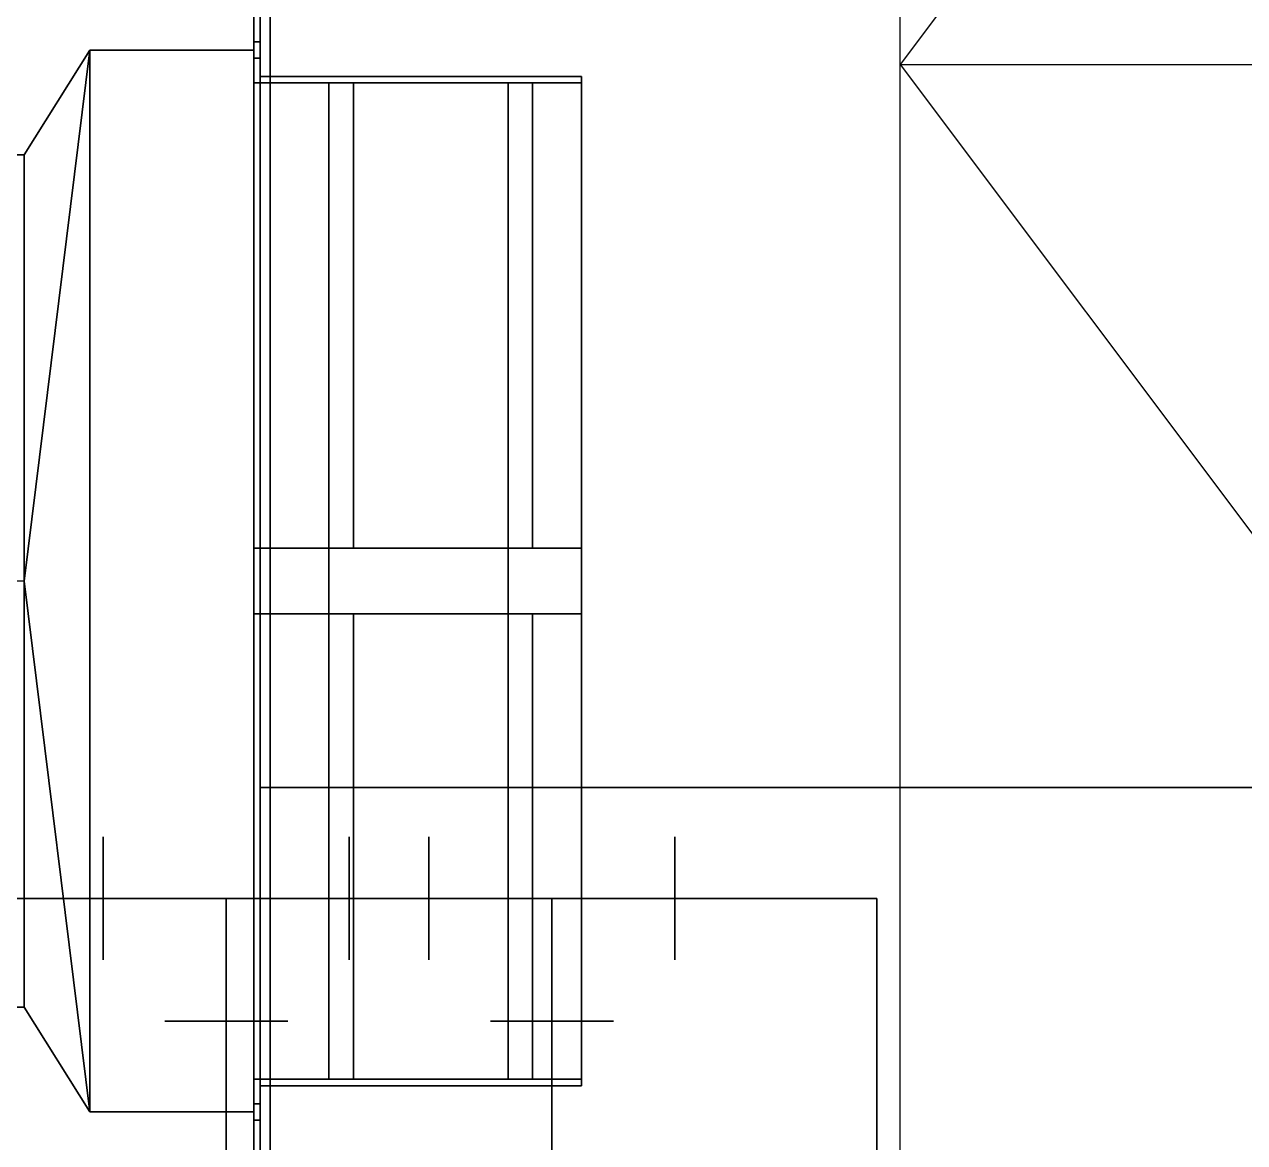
# Model space of a CAD drawing. Extents: x 0 to 756, y -25 to 420.
# Drawn here: x 323.08 to 330.52, y 311.63 to 318.45 of the extents above; entities that cross this region are included whole.
import ezdxf
from ezdxf.lldxf.tags import DXFTag

# ---------------------------------------------------------------- set-up
doc = ezdxf.new("R2010")
doc.units = 0
doc.layers.get('0').update_dxf_attribs({"lineweight": 25})
doc.layers.add('Allgemein03', color=7, linetype='Continuous', lineweight=25)
for name, color, linetype, lineweight, true_color in [('L_Lüftungsgerät', 3, 'Continuous', 35, 0x00ff00), ('L_Schalldaempfer', 7, 'Continuous', 35, 0xababab), ('L_Zuluft', 6, 'Continuous', 35, 0xff00ff), ('S_Zirkulation', 7, 'fein_strichliert', 35, 0xff0080)]:
    doc.layers.add(name, color=color, linetype=linetype, lineweight=lineweight, true_color=true_color)
tags = doc.linetypes.add('fein_strichliert', pattern=[4, 1, -2, 1]).pattern_tags.tags
tags[8:9] = [DXFTag(74, 4), DXFTag(75, 0), DXFTag(340, '0'), DXFTag(46, 0.0), DXFTag(50, 0.0), DXFTag(44, 0.0), DXFTag(45, 0.0)]
tags[6:7] = [DXFTag(74, 4), DXFTag(75, 0), DXFTag(340, '0'), DXFTag(46, 0.0), DXFTag(50, 0.0), DXFTag(44, 0.0), DXFTag(45, 0.0)]
tags[4:5] = [DXFTag(74, 4), DXFTag(75, 0), DXFTag(340, '0'), DXFTag(46, 0.0), DXFTag(50, 0.0), DXFTag(44, 0.0), DXFTag(45, 0.0)]
tags = doc.linetypes.add('STRICHPUNKT2', pattern=[12.7, 6.35, -3.175, 0, -3.175]).pattern_tags.tags
tags[10:11] = [DXFTag(74, 4), DXFTag(75, 0), DXFTag(340, '0'), DXFTag(46, 0.0), DXFTag(50, 0.0), DXFTag(44, 0.0), DXFTag(45, 0.0)]
tags[8:9] = [DXFTag(74, 4), DXFTag(75, 0), DXFTag(340, '0'), DXFTag(46, 0.0), DXFTag(50, 0.0), DXFTag(44, 0.0), DXFTag(45, 0.0)]
tags[6:7] = [DXFTag(74, 4), DXFTag(75, 0), DXFTag(340, '0'), DXFTag(46, 0.0), DXFTag(50, 0.0), DXFTag(44, 0.0), DXFTag(45, 0.0)]
tags[4:5] = [DXFTag(74, 4), DXFTag(75, 0), DXFTag(340, '0'), DXFTag(46, 0.0), DXFTag(50, 0.0), DXFTag(44, 0.0), DXFTag(45, 0.0)]

# ---------------------------------------------------------------- blocks, each defined once
blk = doc.blocks.new('Referenz-A01I5XF3IE')
at = {"layer": 'Allgemein03', "color": 0, "lineweight": -2}
for p, q in [((328.4218, 302.1937), (328.4218, 350.2257)), ((340.4298, 334.215), (328.4218, 318.2043)), ((328.4218, 318.2043), (340.4298, 318.2043)), ((328.4218, 318.2043), (340.4298, 302.1937))]:
    blk.add_line(p, q, dxfattribs=at)
blk = doc.blocks.new('3D-Objekt-A01I5XHHIE', base_point=(324.4794, 302.3529))
at = {"color": 0, "lineweight": -2}
for p, q in [((324.4794, 319.6529), (324.4794, 302.9529)), ((324.4794, 302.9529), (324.4794, 319.6529)), ((324.5794, 302.8529), (324.5794, 319.5529)), ((324.5794, 319.5529), (324.5794, 302.9529)), ((324.5194, 319.5129), (324.5194, 302.8929)), ((324.5194, 319.5129), (324.5194, 302.9929)), ((324.4794, 318.3429), (324.4794, 318.342)), ((324.5194, 318.3429), (324.4794, 318.3429)), ((324.4794, 318.3429), (324.4794, 318.342)), ((324.5194, 318.3429), (324.4794, 318.3429)), ((324.4794, 318.3429), (324.4794, 318.342)), ((324.4794, 318.3429), (324.4794, 318.342)), ((324.4794, 318.342), (324.4794, 318.3391)), ((324.4794, 318.342), (324.4794, 318.3391)), ((324.4794, 318.342), (324.4794, 318.3391)), ((324.4794, 318.342), (324.4794, 318.3391)), ((324.4794, 318.3391), (324.4794, 318.3345)), ((324.4794, 318.3391), (324.4794, 318.3345)), ((324.4794, 318.3391), (324.4794, 318.3345)), ((324.4794, 318.3391), (324.4794, 318.3345)), ((324.4794, 318.3345), (324.4794, 318.3283)), ((324.4794, 318.3345), (324.4794, 318.3283)), ((324.4794, 318.3345), (324.4794, 318.3283)), ((324.4794, 318.3345), (324.4794, 318.3283)), ((324.4794, 318.3283), (324.4794, 318.3207)), ((324.4794, 318.3283), (324.4794, 318.3207)), ((324.4794, 318.3283), (324.4794, 318.3207)), ((324.4794, 318.3283), (324.4794, 318.3207)), ((324.4794, 318.3207), (324.4794, 318.312)), ((324.4794, 318.3207), (324.4794, 318.312)), ((324.4794, 318.3207), (324.4794, 318.312)), ((324.4794, 318.3207), (324.4794, 318.312)), ((324.4794, 318.312), (324.4794, 318.3027)), ((324.4794, 318.312), (324.4794, 318.3027)), ((324.4794, 318.312), (324.4794, 318.3027)), ((324.4794, 318.312), (324.4794, 318.3027)), ((324.4794, 318.3027), (324.4794, 318.2929)), ((324.4794, 318.3027), (324.4794, 318.2929)), ((324.4794, 318.3027), (324.4794, 318.2929)), ((324.4794, 318.3027), (324.4794, 318.2929)), ((324.4794, 318.2929), (324.4794, 318.2832)), ((324.4794, 318.2929), (324.4794, 318.2832)), ((324.4794, 318.2929), (324.4794, 318.2832)), ((324.4794, 318.2929), (324.4794, 318.2832)), ((324.4794, 318.2832), (324.4794, 318.2738)), ((324.4794, 318.2832), (324.4794, 318.2738)), ((324.4794, 318.2832), (324.4794, 318.2738)), ((324.4794, 318.2832), (324.4794, 318.2738)), ((324.5194, 318.342), (324.5194, 318.3429)), ((324.5194, 318.342), (324.5194, 318.3429)), ((324.5194, 318.342), (324.5194, 318.3429)), ((324.5194, 318.342), (324.5194, 318.3429)), ((324.5194, 318.3391), (324.5194, 318.342)), ((324.5194, 318.3391), (324.5194, 318.342)), ((324.5194, 318.3391), (324.5194, 318.342)), ((324.5194, 318.3391), (324.5194, 318.342)), ((324.5194, 318.3345), (324.5194, 318.3391)), ((324.5194, 318.3345), (324.5194, 318.3391)), ((324.5194, 318.3345), (324.5194, 318.3391)), ((324.5194, 318.3345), (324.5194, 318.3391)), ((324.5194, 318.3283), (324.5194, 318.3345)), ((324.5194, 318.3283), (324.5194, 318.3345)), ((324.5194, 318.3283), (324.5194, 318.3345)), ((324.5194, 318.3283), (324.5194, 318.3345)), ((324.5194, 318.3207), (324.5194, 318.3283)), ((324.5194, 318.3207), (324.5194, 318.3283)), ((324.5194, 318.3207), (324.5194, 318.3283)), ((324.5194, 318.3207), (324.5194, 318.3283)), ((324.5194, 318.312), (324.5194, 318.3207)), ((324.5194, 318.312), (324.5194, 318.3207)), ((324.5194, 318.312), (324.5194, 318.3207)), ((324.5194, 318.312), (324.5194, 318.3207)), ((324.5194, 318.3027), (324.5194, 318.312)), ((324.5194, 318.3027), (324.5194, 318.312)), ((324.5194, 318.3027), (324.5194, 318.312)), ((324.5194, 318.3027), (324.5194, 318.312)), ((324.5194, 318.2929), (324.5194, 318.3027)), ((324.5194, 318.2929), (324.5194, 318.3027)), ((324.5194, 318.2929), (324.5194, 318.3027)), ((324.5194, 318.2929), (324.5194, 318.3027)), ((324.5194, 318.2832), (324.5194, 318.2929)), ((324.5194, 318.2832), (324.5194, 318.2929)), ((324.5194, 318.2832), (324.5194, 318.2929)), ((324.5194, 318.2832), (324.5194, 318.2929)), ((324.5194, 318.2738), (324.5194, 318.2832)), ((324.5194, 318.2738), (324.5194, 318.2832)), ((324.5194, 318.2738), (324.5194, 318.2832)), ((324.5194, 318.2738), (324.5194, 318.2832)), ((324.4794, 318.2738), (324.4794, 318.2651)), ((324.4794, 318.2738), (324.4794, 318.2651)), ((324.4794, 318.2738), (324.4794, 318.2651)), ((324.4794, 318.2738), (324.4794, 318.2651)), ((324.4794, 318.2651), (324.4794, 318.2576)), ((324.4794, 318.2651), (324.4794, 318.2576)), ((324.4794, 318.2651), (324.4794, 318.2576)), ((324.4794, 318.2651), (324.4794, 318.2576)), ((324.4794, 318.2576), (324.4794, 318.2513)), ((324.4794, 318.2576), (324.4794, 318.2513)), ((324.4794, 318.2576), (324.4794, 318.2513)), ((324.4794, 318.2576), (324.4794, 318.2513)), ((324.4794, 318.2513), (324.4794, 318.2467)), ((324.4794, 318.2513), (324.4794, 318.2467)), ((324.4794, 318.2513), (324.4794, 318.2467)), ((324.4794, 318.2513), (324.4794, 318.2467)), ((324.4794, 318.2467), (324.4794, 318.2439)), ((324.4794, 318.2467), (324.4794, 318.2439)), ((324.4794, 318.2467), (324.4794, 318.2439)), ((324.4794, 318.2467), (324.4794, 318.2439)), ((324.4794, 318.2439), (324.4794, 318.2429)), ((324.4794, 318.2439), (324.4794, 318.2429)), ((324.4794, 318.2439), (324.4794, 318.2429)), ((324.4794, 318.2439), (324.4794, 318.2429)), ((324.4794, 318.2429), (324.5194, 318.2429)), ((324.4794, 318.2429), (324.5194, 318.2429)), ((324.5194, 318.2651), (324.5194, 318.2738)), ((324.5194, 318.2651), (324.5194, 318.2738)), ((324.5194, 318.2651), (324.5194, 318.2738)), ((324.5194, 318.2651), (324.5194, 318.2738)), ((324.5194, 318.2576), (324.5194, 318.2651)), ((324.5194, 318.2576), (324.5194, 318.2651)), ((324.5194, 318.2576), (324.5194, 318.2651)), ((324.5194, 318.2576), (324.5194, 318.2651)), ((324.5194, 318.2513), (324.5194, 318.2576)), ((324.5194, 318.2513), (324.5194, 318.2576)), ((324.5194, 318.2513), (324.5194, 318.2576)), ((324.5194, 318.2513), (324.5194, 318.2576)), ((324.5194, 318.2467), (324.5194, 318.2513)), ((324.5194, 318.2467), (324.5194, 318.2513)), ((324.5194, 318.2467), (324.5194, 318.2513)), ((324.5194, 318.2467), (324.5194, 318.2513)), ((324.5194, 318.2439), (324.5194, 318.2467)), ((324.5194, 318.2439), (324.5194, 318.2467)), ((324.5194, 318.2439), (324.5194, 318.2467)), ((324.5194, 318.2439), (324.5194, 318.2467)), ((324.5194, 318.2429), (324.5194, 318.2439)), ((324.5194, 318.2429), (324.5194, 318.2439)), ((324.5194, 318.2429), (324.5194, 318.2439)), ((324.5194, 318.2429), (324.5194, 318.2439)), ((324.4794, 318.0929), (324.4794, 315.2529)), ((326.4794, 318.0929), (324.4794, 318.0929)), ((324.4794, 318.0929), (324.4794, 315.2529)), ((326.4794, 318.0929), (324.4794, 318.0929)), ((324.4794, 318.0929), (324.4794, 315.2529)), ((326.4794, 318.0929), (324.4794, 318.0929)), ((324.4794, 318.0929), (324.4794, 315.2529)), ((326.4794, 318.0929), (324.4794, 318.0929)), ((324.4794, 318.0929), (324.4794, 315.2529)), ((326.4794, 318.0929), (324.4794, 318.0929)), ((324.4794, 318.0929), (324.4794, 315.2529)), ((326.4794, 318.0929), (324.4794, 318.0929)), ((324.4794, 318.0929), (324.4794, 315.2529)), ((326.4794, 318.0929), (324.4794, 318.0929)), ((324.4794, 318.0929), (324.4794, 315.2529)), ((325.4794, 318.0929), (324.4794, 318.0929)), ((324.4794, 315.2529), (324.4794, 318.0929)), ((324.4794, 318.0929), (326.4794, 318.0929)), ((324.4794, 315.2529), (324.4794, 318.0929)), ((324.4794, 318.0929), (326.4794, 318.0929)), ((324.4794, 315.2529), (324.4794, 318.0929)), ((324.4794, 318.0929), (326.4794, 318.0929)), ((324.4794, 315.2529), (324.4794, 318.0929)), ((324.4794, 318.0929), (326.4794, 318.0929)), ((324.4794, 315.2529), (324.4794, 318.0929)), ((324.4794, 318.0929), (326.4794, 318.0929)), ((324.4794, 315.2529), (324.4794, 318.0929)), ((324.4794, 318.0929), (326.4794, 318.0929)), ((324.4794, 315.2529), (324.4794, 318.0929)), ((324.4794, 318.0929), (326.4794, 318.0929)), ((324.4794, 318.0929), (324.4794, 318.0929)), ((324.4794, 318.0929), (324.4794, 318.0929)), ((324.4794, 318.0929), (324.4794, 318.0929)), ((324.4794, 318.0929), (324.4794, 318.0929)), ((324.4794, 318.0929), (324.4794, 318.0929)), ((324.4794, 318.0929), (324.4794, 318.0929)), ((324.4794, 318.0929), (324.4794, 318.0929)), ((324.4794, 318.0929), (324.4794, 318.0929)), ((324.4794, 318.0929), (324.4794, 315.2529)), ((324.4794, 318.0929), (325.4794, 318.0929)), ((324.5475, 318.1329), (324.5194, 318.1329)), ((324.5194, 318.1329), (324.5194, 318.0929)), ((324.5194, 318.1329), (324.5194, 318.1329)), ((324.5194, 318.1329), (324.5194, 311.9729)), ((326.4794, 318.1329), (324.5194, 318.1329)), ((324.5194, 318.0929), (324.5194, 312.0129)), ((326.4794, 318.0929), (324.5194, 318.0929)), ((324.5194, 318.0929), (324.5194, 312.0129)), ((326.4794, 318.0929), (324.5194, 318.0929)), ((324.5475, 318.0929), (324.5194, 318.0929)), ((324.5194, 318.0929), (324.5194, 312.0129)), ((324.5194, 318.0929), (324.5475, 318.0929)), ((324.5194, 318.0929), (324.5194, 318.0929)), ((324.5194, 318.0929), (324.5194, 318.0929)), ((324.5194, 318.0929), (324.5194, 312.0129)), ((324.5194, 318.0929), (324.5194, 312.0129)), ((324.5194, 318.0929), (324.5194, 318.0929)), ((324.5194, 318.0929), (326.4794, 318.0929)), ((326.0315, 318.0929), (324.5194, 318.0929)), ((324.5736, 318.1329), (324.5475, 318.1329)), ((324.5736, 318.0929), (324.5475, 318.0929)), ((324.5475, 318.0929), (324.5736, 318.0929)), ((324.9383, 318.1329), (324.5736, 318.1329)), ((324.9383, 318.0929), (324.5736, 318.0929)), ((324.5736, 318.0929), (324.9383, 318.0929)), ((326.0315, 318.1329), (324.9383, 318.1329)), ((324.9383, 312.0129), (324.9383, 318.0929)), ((325.0875, 318.0929), (325.0875, 315.2529)), ((326.4794, 318.0929), (325.0875, 318.0929)), ((326.1808, 318.0929), (325.0875, 318.0929)), ((325.5464, 318.0929), (325.4794, 318.0929)), ((325.4794, 318.0929), (325.5464, 318.0929)), ((326.4794, 318.0929), (325.5464, 318.0929)), ((325.5464, 318.0929), (325.6089, 318.0929)), ((325.6089, 318.0929), (326.4794, 318.0929)), ((326.4794, 318.1329), (326.0315, 318.1329)), ((326.0315, 318.0929), (326.4794, 318.0929)), ((326.0315, 312.0129), (326.0315, 318.0929)), ((326.1808, 315.2529), (326.1808, 318.0929)), ((326.1808, 318.0929), (326.4794, 318.0929)), ((326.4794, 318.0929), (326.4794, 318.1329)), ((326.4794, 311.9729), (326.4794, 318.1329)), ((326.4794, 318.1329), (326.4794, 318.1329)), ((326.4794, 312.0129), (326.4794, 318.0929)), ((326.4794, 312.0129), (326.4794, 318.0929)), ((326.4794, 315.2529), (326.4794, 318.0929)), ((326.4794, 315.2529), (326.4794, 318.0929)), ((326.4794, 315.2529), (326.4794, 318.0929)), ((326.4794, 315.2529), (326.4794, 318.0929)), ((326.4794, 315.2529), (326.4794, 318.0929)), ((326.4794, 315.2529), (326.4794, 318.0929)), ((326.4794, 315.2529), (326.4794, 318.0929)), ((326.4794, 315.2529), (326.4794, 318.0929)), ((326.4794, 315.2529), (326.4794, 318.0929)), ((326.4794, 318.0929), (326.4794, 312.0129)), ((326.4794, 318.0929), (326.4794, 318.0929)), ((326.4794, 318.0929), (326.4794, 318.0929)), ((326.4794, 318.0929), (326.4794, 315.2529)), ((326.4794, 318.0929), (326.4794, 315.2529)), ((326.4794, 318.0929), (326.4794, 315.2529)), ((326.4794, 318.0929), (326.4794, 315.2529)), ((326.4794, 318.0929), (326.4794, 315.2529)), ((326.4794, 318.0929), (326.4794, 315.2529)), ((326.4794, 318.0929), (326.4794, 315.2529)), ((326.4794, 318.0929), (326.4794, 315.2529)), ((326.4794, 318.0929), (326.4794, 318.0929)), ((326.4794, 318.0929), (326.4794, 318.0929)), ((326.4794, 318.0929), (326.4794, 318.0929)), ((326.4794, 318.0929), (326.4794, 318.0929)), ((326.4794, 318.0929), (326.4794, 318.0929)), ((326.4794, 318.0929), (326.4794, 318.0929)), ((326.4794, 318.0929), (326.4794, 318.0929)), ((326.4794, 318.0929), (326.4794, 318.0929)), ((326.4794, 315.2529), (326.4794, 318.0929)), ((326.4794, 318.0929), (326.4794, 315.2529)), ((324.4794, 315.2529), (326.4794, 315.2529)), ((324.4794, 315.2529), (326.4794, 315.2529)), ((324.4794, 315.2529), (326.4794, 315.2529)), ((324.4794, 315.2529), (326.4794, 315.2529)), ((324.4794, 315.2529), (326.4794, 315.2529)), ((324.4794, 315.2529), (326.4794, 315.2529)), ((324.4794, 315.2529), (326.4794, 315.2529)), ((324.4794, 315.2529), (325.4794, 315.2529)), ((326.4794, 315.2529), (324.4794, 315.2529)), ((326.4794, 315.2529), (324.4794, 315.2529)), ((326.4794, 315.2529), (324.4794, 315.2529)), ((326.4794, 315.2529), (324.4794, 315.2529)), ((326.4794, 315.2529), (324.4794, 315.2529)), ((326.4794, 315.2529), (324.4794, 315.2529)), ((326.4794, 315.2529), (324.4794, 315.2529)), ((324.4794, 315.2529), (324.4794, 315.2529)), ((324.4794, 315.2529), (324.4794, 315.2529)), ((324.4794, 315.2529), (324.4794, 315.2529)), ((324.4794, 315.2529), (324.4794, 315.2529)), ((324.4794, 315.2529), (324.4794, 315.2529)), ((324.4794, 315.2529), (324.4794, 315.2529)), ((324.4794, 315.2529), (324.4794, 315.2529)), ((324.4794, 315.2529), (324.4794, 315.2529)), ((325.4794, 315.2529), (324.4794, 315.2529)), ((325.0875, 315.2529), (326.4794, 315.2529)), ((325.0875, 315.2529), (326.1808, 315.2529)), ((325.4794, 315.2529), (325.5464, 315.2529)), ((325.5464, 315.2529), (325.4794, 315.2529)), ((325.5464, 315.2529), (326.4794, 315.2529)), ((325.6089, 315.2529), (325.5464, 315.2529)), ((326.4794, 315.2529), (325.6089, 315.2529)), ((326.4794, 315.2529), (326.1808, 315.2529)), ((326.4794, 315.2529), (326.4794, 315.2529)), ((326.4794, 315.2529), (326.4794, 315.2529)), ((326.4794, 315.2529), (326.4794, 315.2529)), ((326.4794, 315.2529), (326.4794, 315.2529)), ((326.4794, 315.2529), (326.4794, 315.2529)), ((326.4794, 315.2529), (326.4794, 315.2529)), ((326.4794, 315.2529), (326.4794, 315.2529)), ((326.4794, 315.2529), (326.4794, 315.2529)), ((326.4794, 314.8529), (324.4794, 314.8529)), ((324.4794, 314.8529), (324.4794, 312.0129)), ((326.4794, 314.8529), (324.4794, 314.8529)), ((324.4794, 314.8529), (324.4794, 312.0129)), ((326.4794, 314.8529), (324.4794, 314.8529)), ((324.4794, 314.8529), (324.4794, 312.0129)), ((326.4794, 314.8529), (324.4794, 314.8529)), ((324.4794, 314.8529), (324.4794, 312.0129)), ((326.4794, 314.8529), (324.4794, 314.8529)), ((324.4794, 314.8529), (324.4794, 312.0129)), ((326.4794, 314.8529), (324.4794, 314.8529)), ((324.4794, 314.8529), (324.4794, 312.0129)), ((326.4794, 314.8529), (324.4794, 314.8529)), ((324.4794, 314.8529), (324.4794, 312.0129)), ((325.4794, 314.8529), (324.4794, 314.8529)), ((324.4794, 314.8529), (324.4794, 312.0129)), ((324.4794, 314.8529), (326.4794, 314.8529)), ((324.4794, 312.0129), (324.4794, 314.8529)), ((324.4794, 314.8529), (326.4794, 314.8529)), ((324.4794, 312.0129), (324.4794, 314.8529)), ((324.4794, 314.8529), (326.4794, 314.8529)), ((324.4794, 312.0129), (324.4794, 314.8529)), ((324.4794, 314.8529), (326.4794, 314.8529)), ((324.4794, 312.0129), (324.4794, 314.8529)), ((324.4794, 314.8529), (326.4794, 314.8529)), ((324.4794, 312.0129), (324.4794, 314.8529)), ((324.4794, 314.8529), (326.4794, 314.8529)), ((324.4794, 312.0129), (324.4794, 314.8529)), ((324.4794, 314.8529), (326.4794, 314.8529)), ((324.4794, 312.0129), (324.4794, 314.8529)), ((324.4794, 314.8529), (324.4794, 314.8529)), ((324.4794, 314.8529), (324.4794, 314.8529)), ((324.4794, 314.8529), (324.4794, 314.8529)), ((324.4794, 314.8529), (324.4794, 314.8529)), ((324.4794, 314.8529), (324.4794, 314.8529)), ((324.4794, 314.8529), (324.4794, 314.8529)), ((324.4794, 314.8529), (324.4794, 314.8529)), ((324.4794, 314.8529), (324.4794, 312.0129)), ((324.4794, 314.8529), (324.4794, 314.8529)), ((324.4794, 314.8529), (325.4794, 314.8529)), ((326.4794, 314.8529), (325.0875, 314.8529)), ((325.0875, 314.8529), (325.0875, 312.0129)), ((325.0875, 314.8529), (326.1808, 314.8529)), ((325.5464, 314.8529), (325.4794, 314.8529)), ((325.4794, 314.8529), (325.5464, 314.8529)), ((326.4794, 314.8529), (325.5464, 314.8529)), ((325.5464, 314.8529), (325.6089, 314.8529)), ((325.6089, 314.8529), (326.4794, 314.8529)), ((326.1808, 314.8529), (326.4794, 314.8529)), ((326.1808, 312.0129), (326.1808, 314.8529)), ((326.4794, 312.0129), (326.4794, 314.8529)), ((326.4794, 312.0129), (326.4794, 314.8529)), ((326.4794, 312.0129), (326.4794, 314.8529)), ((326.4794, 312.0129), (326.4794, 314.8529)), ((326.4794, 312.0129), (326.4794, 314.8529)), ((326.4794, 312.0129), (326.4794, 314.8529)), ((326.4794, 312.0129), (326.4794, 314.8529)), ((326.4794, 312.0129), (326.4794, 314.8529)), ((326.4794, 312.0129), (326.4794, 314.8529)), ((326.4794, 314.8529), (326.4794, 312.0129)), ((326.4794, 314.8529), (326.4794, 312.0129)), ((326.4794, 314.8529), (326.4794, 312.0129)), ((326.4794, 314.8529), (326.4794, 312.0129)), ((326.4794, 314.8529), (326.4794, 312.0129)), ((326.4794, 314.8529), (326.4794, 312.0129)), ((326.4794, 314.8529), (326.4794, 312.0129)), ((326.4794, 314.8529), (326.4794, 312.0129)), ((326.4794, 314.8529), (326.4794, 314.8529)), ((326.4794, 314.8529), (326.4794, 314.8529)), ((326.4794, 314.8529), (326.4794, 314.8529)), ((326.4794, 314.8529), (326.4794, 314.8529)), ((326.4794, 314.8529), (326.4794, 314.8529)), ((326.4794, 314.8529), (326.4794, 314.8529)), ((326.4794, 314.8529), (326.4794, 314.8529)), ((326.4794, 314.8529), (326.4794, 314.8529)), ((326.4794, 312.0129), (326.4794, 314.8529)), ((326.4794, 314.8529), (326.4794, 312.0129)), ((324.4794, 312.0129), (326.4794, 312.0129)), ((324.4794, 312.0129), (326.4794, 312.0129)), ((324.4794, 312.0129), (326.4794, 312.0129)), ((324.4794, 312.0129), (326.4794, 312.0129)), ((324.4794, 312.0129), (326.4794, 312.0129)), ((324.4794, 312.0129), (326.4794, 312.0129)), ((324.4794, 312.0129), (326.4794, 312.0129)), ((324.4794, 312.0129), (325.4794, 312.0129)), ((326.4794, 312.0129), (324.4794, 312.0129)), ((326.4794, 312.0129), (324.4794, 312.0129)), ((326.4794, 312.0129), (324.4794, 312.0129)), ((326.4794, 312.0129), (324.4794, 312.0129)), ((326.4794, 312.0129), (324.4794, 312.0129)), ((326.4794, 312.0129), (324.4794, 312.0129)), ((326.4794, 312.0129), (324.4794, 312.0129)), ((324.4794, 312.0129), (324.4794, 312.0129)), ((324.4794, 312.0129), (324.4794, 312.0129)), ((324.4794, 312.0129), (324.4794, 312.0129)), ((324.4794, 312.0129), (324.4794, 312.0129)), ((324.4794, 312.0129), (324.4794, 312.0129)), ((324.4794, 312.0129), (324.4794, 312.0129)), ((324.4794, 312.0129), (324.4794, 312.0129)), ((324.4794, 312.0129), (324.4794, 312.0129)), ((325.4794, 312.0129), (324.4794, 312.0129)), ((324.5194, 312.0129), (326.4794, 312.0129)), ((324.5194, 312.0129), (326.4794, 312.0129)), ((324.5194, 312.0129), (324.5475, 312.0129)), ((324.5475, 312.0129), (324.5194, 312.0129)), ((324.5194, 312.0129), (324.5194, 311.9729)), ((324.5194, 312.0129), (324.5194, 312.0129)), ((324.5194, 312.0129), (324.5194, 312.0129)), ((324.5194, 312.0129), (324.5194, 312.0129)), ((324.5194, 312.0129), (326.4794, 312.0129)), ((324.5194, 312.0129), (326.0315, 312.0129)), ((324.5194, 311.9729), (324.5475, 311.9729)), ((324.5194, 311.9729), (324.5194, 311.9729)), ((324.5194, 311.9729), (326.4794, 311.9729)), ((324.5475, 312.0129), (324.5736, 312.0129)), ((324.5736, 312.0129), (324.5475, 312.0129)), ((324.5475, 311.9729), (324.5736, 311.9729)), ((324.5736, 312.0129), (324.9383, 312.0129)), ((324.9383, 312.0129), (324.5736, 312.0129)), ((324.5736, 311.9729), (324.9383, 311.9729)), ((324.9383, 311.9729), (326.0315, 311.9729)), ((325.0875, 312.0129), (326.4794, 312.0129)), ((326.1808, 312.0129), (325.0875, 312.0129)), ((325.4794, 312.0129), (325.5464, 312.0129)), ((325.5464, 312.0129), (325.4794, 312.0129)), ((325.5464, 312.0129), (326.4794, 312.0129)), ((325.6089, 312.0129), (325.5464, 312.0129)), ((326.4794, 312.0129), (325.6089, 312.0129)), ((326.4794, 312.0129), (326.0315, 312.0129)), ((326.0315, 311.9729), (326.4794, 311.9729)), ((326.4794, 312.0129), (326.1808, 312.0129)), ((326.4794, 311.9729), (326.4794, 312.0129)), ((326.4794, 312.0129), (326.4794, 312.0129)), ((326.4794, 312.0129), (326.4794, 312.0129)), ((326.4794, 312.0129), (326.4794, 312.0129)), ((326.4794, 312.0129), (326.4794, 312.0129)), ((326.4794, 312.0129), (326.4794, 312.0129)), ((326.4794, 312.0129), (326.4794, 312.0129)), ((326.4794, 312.0129), (326.4794, 312.0129)), ((326.4794, 312.0129), (326.4794, 312.0129)), ((326.4794, 312.0129), (326.4794, 312.0129)), ((326.4794, 312.0129), (326.4794, 312.0129)), ((326.4794, 311.9729), (326.4794, 311.9729)), ((324.4794, 311.8629), (324.4794, 311.862)), ((324.5194, 311.8629), (324.4794, 311.8629)), ((324.4794, 311.8629), (324.4794, 311.862)), ((324.5194, 311.8629), (324.4794, 311.8629)), ((324.4794, 311.8629), (324.4794, 311.862)), ((324.4794, 311.8629), (324.4794, 311.862)), ((324.4794, 311.862), (324.4794, 311.8591)), ((324.4794, 311.862), (324.4794, 311.8591)), ((324.4794, 311.862), (324.4794, 311.8591)), ((324.4794, 311.862), (324.4794, 311.8591)), ((324.4794, 311.8591), (324.4794, 311.8545)), ((324.4794, 311.8591), (324.4794, 311.8545)), ((324.4794, 311.8591), (324.4794, 311.8545)), ((324.4794, 311.8591), (324.4794, 311.8545)), ((324.4794, 311.8545), (324.4794, 311.8483)), ((324.4794, 311.8545), (324.4794, 311.8483)), ((324.4794, 311.8545), (324.4794, 311.8483)), ((324.4794, 311.8545), (324.4794, 311.8483)), ((324.4794, 311.8483), (324.4794, 311.8407)), ((324.4794, 311.8483), (324.4794, 311.8407)), ((324.4794, 311.8483), (324.4794, 311.8407)), ((324.4794, 311.8483), (324.4794, 311.8407)), ((324.4794, 311.8407), (324.4794, 311.832)), ((324.4794, 311.8407), (324.4794, 311.832)), ((324.4794, 311.8407), (324.4794, 311.832)), ((324.4794, 311.8407), (324.4794, 311.832)), ((324.4794, 311.832), (324.4794, 311.8227)), ((324.4794, 311.832), (324.4794, 311.8227)), ((324.4794, 311.832), (324.4794, 311.8227)), ((324.4794, 311.832), (324.4794, 311.8227)), ((324.4794, 311.8227), (324.4794, 311.8129)), ((324.4794, 311.8227), (324.4794, 311.8129)), ((324.4794, 311.8227), (324.4794, 311.8129)), ((324.4794, 311.8227), (324.4794, 311.8129)), ((324.4794, 311.8129), (324.4794, 311.8032)), ((324.4794, 311.8129), (324.4794, 311.8032)), ((324.4794, 311.8129), (324.4794, 311.8032)), ((324.4794, 311.8129), (324.4794, 311.8032)), ((324.5194, 311.862), (324.5194, 311.8629)), ((324.5194, 311.862), (324.5194, 311.8629)), ((324.5194, 311.862), (324.5194, 311.8629)), ((324.5194, 311.862), (324.5194, 311.8629)), ((324.5194, 311.8591), (324.5194, 311.862)), ((324.5194, 311.8591), (324.5194, 311.862)), ((324.5194, 311.8591), (324.5194, 311.862)), ((324.5194, 311.8591), (324.5194, 311.862)), ((324.5194, 311.8545), (324.5194, 311.8591)), ((324.5194, 311.8545), (324.5194, 311.8591)), ((324.5194, 311.8545), (324.5194, 311.8591)), ((324.5194, 311.8545), (324.5194, 311.8591)), ((324.5194, 311.8483), (324.5194, 311.8545)), ((324.5194, 311.8483), (324.5194, 311.8545)), ((324.5194, 311.8483), (324.5194, 311.8545)), ((324.5194, 311.8483), (324.5194, 311.8545)), ((324.5194, 311.8407), (324.5194, 311.8483)), ((324.5194, 311.8407), (324.5194, 311.8483)), ((324.5194, 311.8407), (324.5194, 311.8483)), ((324.5194, 311.8407), (324.5194, 311.8483)), ((324.5194, 311.832), (324.5194, 311.8407)), ((324.5194, 311.832), (324.5194, 311.8407)), ((324.5194, 311.832), (324.5194, 311.8407)), ((324.5194, 311.832), (324.5194, 311.8407)), ((324.5194, 311.8227), (324.5194, 311.832)), ((324.5194, 311.8227), (324.5194, 311.832)), ((324.5194, 311.8227), (324.5194, 311.832)), ((324.5194, 311.8227), (324.5194, 311.832)), ((324.5194, 311.8129), (324.5194, 311.8227)), ((324.5194, 311.8129), (324.5194, 311.8227)), ((324.5194, 311.8129), (324.5194, 311.8227)), ((324.5194, 311.8129), (324.5194, 311.8227)), ((324.5194, 311.8032), (324.5194, 311.8129)), ((324.5194, 311.8032), (324.5194, 311.8129)), ((324.5194, 311.8032), (324.5194, 311.8129)), ((324.5194, 311.8032), (324.5194, 311.8129)), ((324.4794, 311.8032), (324.4794, 311.7938)), ((324.4794, 311.8032), (324.4794, 311.7938)), ((324.4794, 311.8032), (324.4794, 311.7938)), ((324.4794, 311.8032), (324.4794, 311.7938)), ((324.4794, 311.7938), (324.4794, 311.7851)), ((324.4794, 311.7938), (324.4794, 311.7851)), ((324.4794, 311.7938), (324.4794, 311.7851)), ((324.4794, 311.7938), (324.4794, 311.7851)), ((324.4794, 311.7851), (324.4794, 311.7776)), ((324.4794, 311.7851), (324.4794, 311.7776)), ((324.4794, 311.7851), (324.4794, 311.7776)), ((324.4794, 311.7851), (324.4794, 311.7776)), ((324.4794, 311.7776), (324.4794, 311.7713)), ((324.4794, 311.7776), (324.4794, 311.7713)), ((324.4794, 311.7776), (324.4794, 311.7713)), ((324.4794, 311.7776), (324.4794, 311.7713)), ((324.4794, 311.7713), (324.4794, 311.7667)), ((324.4794, 311.7713), (324.4794, 311.7667)), ((324.4794, 311.7713), (324.4794, 311.7667)), ((324.4794, 311.7713), (324.4794, 311.7667)), ((324.4794, 311.7667), (324.4794, 311.7639)), ((324.4794, 311.7667), (324.4794, 311.7639)), ((324.4794, 311.7667), (324.4794, 311.7639)), ((324.4794, 311.7667), (324.4794, 311.7639)), ((324.4794, 311.7639), (324.4794, 311.7629)), ((324.4794, 311.7639), (324.4794, 311.7629)), ((324.4794, 311.7639), (324.4794, 311.7629)), ((324.4794, 311.7639), (324.4794, 311.7629)), ((324.4794, 311.7629), (324.5194, 311.7629)), ((324.4794, 311.7629), (324.5194, 311.7629)), ((324.5194, 311.7938), (324.5194, 311.8032)), ((324.5194, 311.7938), (324.5194, 311.8032)), ((324.5194, 311.7938), (324.5194, 311.8032)), ((324.5194, 311.7938), (324.5194, 311.8032)), ((324.5194, 311.7851), (324.5194, 311.7938)), ((324.5194, 311.7851), (324.5194, 311.7938)), ((324.5194, 311.7851), (324.5194, 311.7938)), ((324.5194, 311.7851), (324.5194, 311.7938)), ((324.5194, 311.7776), (324.5194, 311.7851)), ((324.5194, 311.7776), (324.5194, 311.7851)), ((324.5194, 311.7776), (324.5194, 311.7851)), ((324.5194, 311.7776), (324.5194, 311.7851)), ((324.5194, 311.7713), (324.5194, 311.7776)), ((324.5194, 311.7713), (324.5194, 311.7776)), ((324.5194, 311.7713), (324.5194, 311.7776)), ((324.5194, 311.7713), (324.5194, 311.7776)), ((324.5194, 311.7667), (324.5194, 311.7713)), ((324.5194, 311.7667), (324.5194, 311.7713)), ((324.5194, 311.7667), (324.5194, 311.7713)), ((324.5194, 311.7667), (324.5194, 311.7713)), ((324.5194, 311.7639), (324.5194, 311.7667)), ((324.5194, 311.7639), (324.5194, 311.7667)), ((324.5194, 311.7639), (324.5194, 311.7667)), ((324.5194, 311.7639), (324.5194, 311.7667)), ((324.5194, 311.7629), (324.5194, 311.7639)), ((324.5194, 311.7629), (324.5194, 311.7639)), ((324.5194, 311.7629), (324.5194, 311.7639)), ((324.5194, 311.7629), (324.5194, 311.7639))]:
    blk.add_line(p, q, dxfattribs=at)
blk = doc.blocks.new('Rohrübergang  symmetrisch-A01I5XHTIE', base_point=(321.4794, 311.8129))
at = {"color": 0, "linetype": 'ByBlock', "lineweight": -2, "ltscale": 0.35}
for p, q in [((323.0794, 315.0529), (323.4794, 318.2929)), ((323.0794, 317.6529), (323.4794, 318.2929)), ((324.4794, 318.2929), (323.4794, 318.2929)), ((323.4794, 318.2929), (323.4794, 311.8129)), ((324.4794, 318.2929), (324.4794, 311.8129)), ((323.0794, 317.6529), (321.4794, 317.6529)), ((321.4794, 316.1299), (321.4794, 317.6529)), ((323.0794, 316.1299), (323.0794, 317.6529)), ((321.4794, 313.976), (321.4794, 316.1299)), ((323.0794, 313.976), (323.0794, 316.1299)), ((323.0794, 315.0529), (323.4794, 311.8129)), ((321.4794, 312.4529), (321.4794, 313.976)), ((323.0794, 312.4529), (323.0794, 313.976)), ((321.4794, 312.4529), (323.0794, 312.4529)), ((323.0794, 312.4529), (323.4794, 311.8129)), ((324.4794, 311.8129), (323.4794, 311.8129))]:
    blk.add_line(p, q, dxfattribs=at)
at = {"color": 0, "linetype": 'STRICHPUNKT2', "lineweight": 25, "ltscale": 0.25}
blk.add_line((323.0794, 315.0529), (321.4794, 315.0529), dxfattribs=at)
blk = doc.blocks.new('Polygon-A01I5XKRIE', base_point=(324.5194, 297.0729))
at = {"color": 0, "linetype": 'ByBlock', "lineweight": -2, "ltscale": 0.35}
for p, q in [((324.5194, 297.0729), (324.5194, 313.7929)), ((324.5194, 313.7929), (352.7994, 313.7929))]:
    blk.add_line(p, q, dxfattribs=at)
blk = doc.blocks.new('Verbundrohr (Stange)-A01I5XTPIE', base_point=(282.5849, 244.9032))
at = {"color": 0, "linetype": 'ByBlock', "lineweight": -2, "ltscale": 0.35}
for p, q in [((328.2792, 313.1164), (326.2983, 313.1164)), ((328.2792, 311.4884), (328.2792, 313.1164))]:
    blk.add_line(p, q, dxfattribs=at)
blk = doc.blocks.new('Verbundrohr (Stange)-A01I5XU3IE', base_point=(282.157, 153.7362))
at = {"color": 0, "linetype": 'ByBlock', "lineweight": -2, "ltscale": 0.35}
blk.add_line((326.2983, 311.4884), (326.2983, 313.1164), dxfattribs=at)
blk = doc.blocks.new('Verbundrohr (Stange)-A01I5XV7IE', base_point=(169.4534, 225.0511))
at = {"color": 0, "linetype": 'ByBlock', "lineweight": -2, "ltscale": 0.35}
blk.add_line((324.3119, 311.4884), (324.3119, 313.1164), dxfattribs=at)
blk = doc.blocks.new('Verbundrohr (Stange)-A01I5XVBIE', base_point=(322.3255, 313.1164))
at = {"color": 0, "linetype": 'ByBlock', "lineweight": -2, "ltscale": 0.35}
blk.add_line((322.3255, 313.1164), (324.3119, 313.1164), dxfattribs=at)
blk = doc.blocks.new('T-Stück-A01I5XVDIE', base_point=(323.5619, 312.3664))
at = {"color": 0, "linetype": 'Continuous', "lineweight": -2, "ltscale": 0.35}
for p, q in [((323.5619, 313.4914), (323.5619, 312.7414)), ((325.0619, 312.7414), (325.0619, 313.4914)), ((323.9369, 312.3664), (324.6869, 312.3664))]:
    blk.add_line(p, q, dxfattribs=at)
blk = doc.blocks.new('Verbundrohr (Stange)-A01I5XVFIE', base_point=(324.3119, 313.1164))
at = {"color": 0, "linetype": 'ByBlock', "lineweight": -2, "ltscale": 0.35}
blk.add_line((324.3119, 313.1164), (326.2983, 313.1164), dxfattribs=at)
blk = doc.blocks.new('T-Stück-A01I5XVHIE', base_point=(325.5482, 312.3664))
at = {"color": 0, "linetype": 'Continuous', "lineweight": -2, "ltscale": 0.35}
for p, q in [((325.5483, 313.4914), (325.5483, 312.7414)), ((327.0483, 312.7414), (327.0483, 313.4914)), ((325.9233, 312.3664), (326.6733, 312.3664))]:
    blk.add_line(p, q, dxfattribs=at)

msp = doc.modelspace()

# ---------------------------------------------------------------- block references
at = {"color": 8, "lineweight": 25, "ltscale": 0.25, "true_color": 0x808080}
msp.add_blockref('Referenz-A01I5XF3IE', (0, 0), dxfattribs=at)
at = {"layer": 'L_Lüftungsgerät', "linetype": 'Continuous', "ltscale": 1.75}
msp.add_blockref('3D-Objekt-A01I5XHHIE', (324.4794, 302.3529), dxfattribs=at)
at = {"layer": 'L_Schalldaempfer', "ltscale": 0.35}
msp.add_blockref('Polygon-A01I5XKRIE', (324.5194, 297.0729), dxfattribs=at)
at = {"layer": 'L_Zuluft', "ltscale": 0.35}
msp.add_blockref('Rohrübergang  symmetrisch-A01I5XHTIE', (321.4794, 311.8129), dxfattribs=at)
at = {"layer": 'S_Zirkulation', "ltscale": 0.35}
for name, p in [('T-Stück-A01I5XVDIE', (323.5619, 312.3664)), ('T-Stück-A01I5XVHIE', (325.5482, 312.3664)), ('Verbundrohr (Stange)-A01I5XV7IE', (169.4534, 225.0511)), ('Verbundrohr (Stange)-A01I5XU3IE', (282.157, 153.7362)), ('Verbundrohr (Stange)-A01I5XTPIE', (282.5849, 244.9032)), ('Verbundrohr (Stange)-A01I5XVBIE', (322.3255, 313.1164)), ('Verbundrohr (Stange)-A01I5XVFIE', (324.3119, 313.1164))]:
    msp.add_blockref(name, p, dxfattribs=at)

doc.saveas('drawing.dxf')
